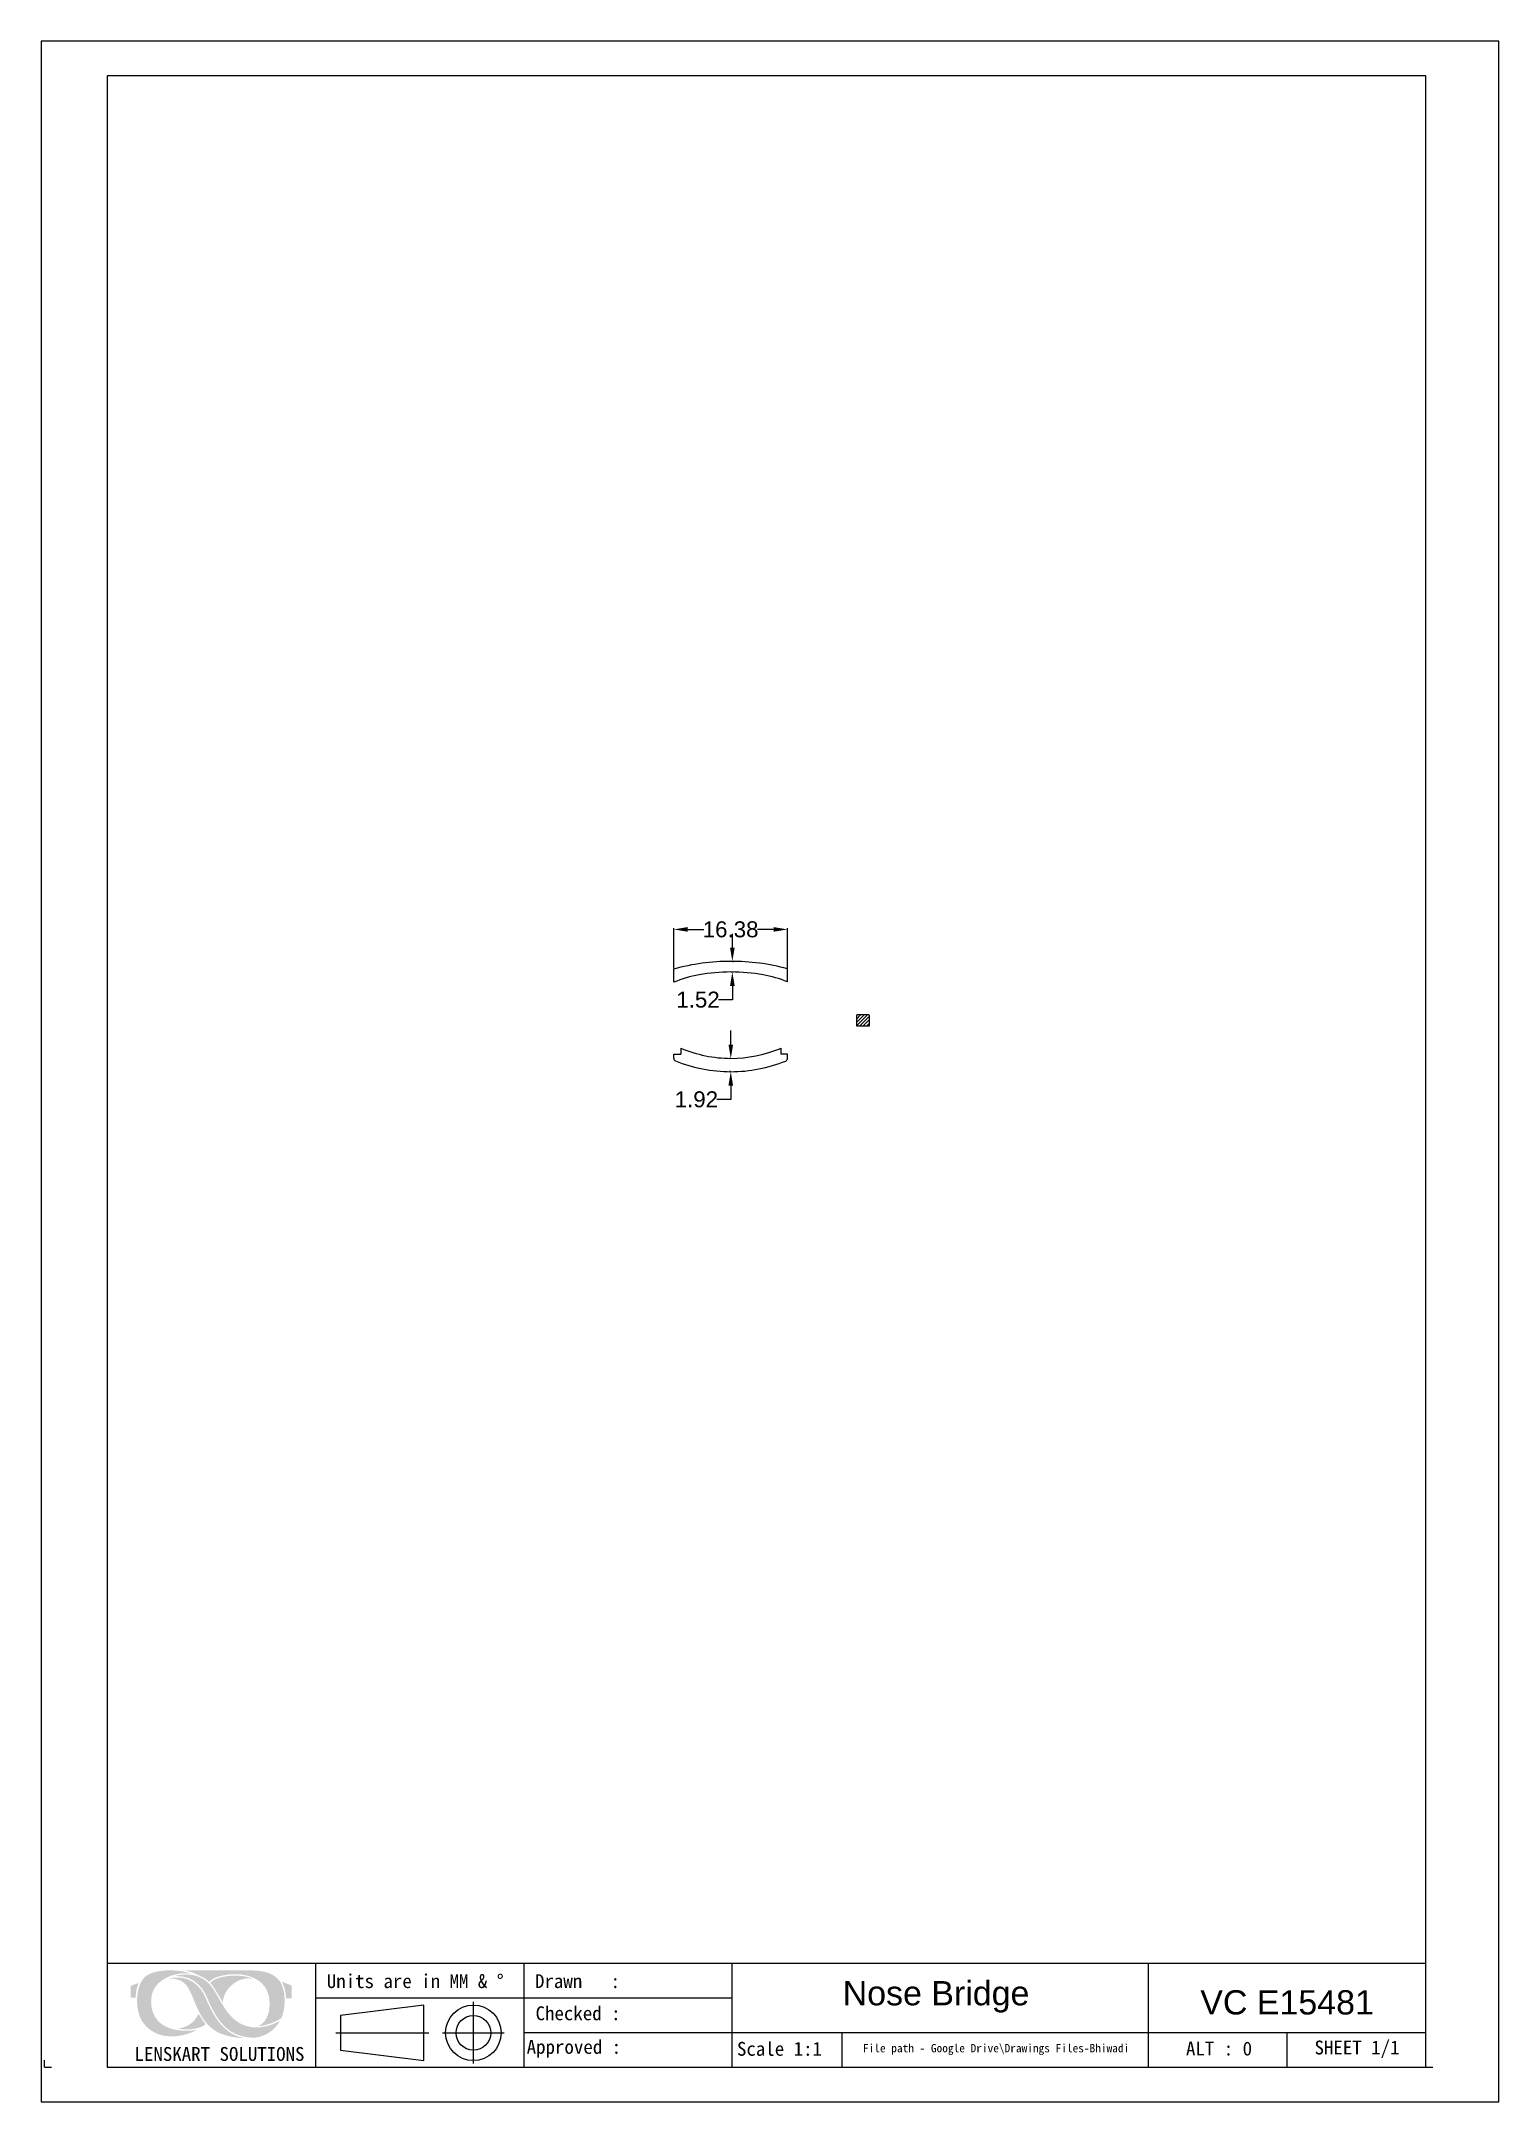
# Model space of a CAD drawing. Header units: millimetres. Extents: x 2033 to 2243, y 1155 to 1452.
import ezdxf

# ---------------------------------------------------------------- set-up
doc = ezdxf.new("R2010")
doc.units = ezdxf.units.MM
doc.layers.add('Hatch', color=6, linetype='Continuous', lineweight=18)
doc.layers.add('绘图层', color=7, linetype='Continuous', lineweight=15)
doc.layers.add('PDF_0', color=7, linetype='Continuous')
doc.layers.add('图框-线条', color=7, linetype='Continuous')
doc.styles.get("Standard").update_dxf_attribs({"font": 'arial.ttf'})
doc.styles.add('宋体', font='SimSun.ttf')
doc.dimstyles.new('Standard$0', dxfattribs={"dimtxt": 2.3, "dimasz": 2, "dimexe": 1, "dimexo": 1, "dimgap": 1, "dimtad": 0, "dimtih": 1, "dimtoh": 1, "dimdec": 1, "dimzin": 0, "dimdsep": 46, "dimtxsty": 'Standard', "dimcen": 0, "dimclrd": 4, "dimclre": 4, "dimclrt": 4, "dimadec": 1, "dimazin": 0, "dimtfac": 1, "dimtdec": 1, "dimtofl": 0, "dimtmove": 0, "dimatfit": 0, "dimfxl": 1, "dimtolj": 1, "dimtzin": 0, "dimarcsym": 0})

# ---------------------------------------------------------------- blocks, each defined once
blk = doc.blocks.new('*D4')
at = {"color": 0, "lineweight": -2, "transparency": 16777216}
for p, q in [((2123.87, 1318.69), (2123.87, 1324.52)), ((2125.87, 1324.34), (2128.2, 1324.34)), ((2138.25, 1324.34), (2135.93, 1324.34)), ((2140.25, 1318.72), (2140.25, 1324.52))]:
    blk.add_line(p, q, dxfattribs=at)
at = {"color": 0, "transparency": 16777216}
for points in [[(2125.87, 1324.68), (2125.87, 1324.01), (2123.87, 1324.34)], [(2138.25, 1324.68), (2138.25, 1324.01), (2140.25, 1324.34)]]:
    blk.add_solid(points, dxfattribs=at)
at = {"layer": 'Defpoints', "color": 0, "transparency": 16777216}
for p in [(2140.25, 1324.34), (2123.87, 1318.62), (2140.25, 1318.66)]:
    blk.add_point(p, dxfattribs=at)
at = {"color": 0, "lineweight": 9, "transparency": 16777216, "insert": (2132.06, 1324.34), "char_height": 2.3, "attachment_point": 5}
blk.add_mtext('\\A1;16.38', dxfattribs=at)
blk = doc.blocks.new('*D5')
at = {"color": 0, "lineweight": -2, "transparency": 16777216}
for p, q in [((2132.31, 1321.73), (2132.31, 1323.73)), ((2132.38, 1319.73), (2132.49, 1319.73)), ((2132.14, 1318.21), (2132.49, 1318.21)), ((2132.31, 1316.21), (2132.31, 1314.21)), ((2132.31, 1314.21), (2130.31, 1314.21))]:
    blk.add_line(p, q, dxfattribs=at)
at = {"color": 0, "transparency": 16777216}
for points in [[(2131.98, 1321.73), (2132.65, 1321.73), (2132.31, 1319.73)], [(2131.98, 1316.21), (2132.65, 1316.21), (2132.31, 1318.21)]]:
    blk.add_solid(points, dxfattribs=at)
at = {"layer": 'Defpoints', "color": 0, "transparency": 16777216}
for p in [(2132.31, 1319.73), (2132.08, 1318.21), (2132.31, 1318.21)]:
    blk.add_point(p, dxfattribs=at)
at = {"color": 0, "lineweight": 9, "transparency": 16777216, "insert": (2127.36, 1314.21), "char_height": 2.3, "attachment_point": 5}
blk.add_mtext('\\A1;1.52', dxfattribs=at)
blk = doc.blocks.new('*D6')
at = {"color": 0, "lineweight": -2, "transparency": 16777216}
for p, q in [((2132.09, 1307.75), (2132.09, 1309.75)), ((2132.04, 1305.75), (2131.91, 1305.75)), ((2132.04, 1303.84), (2131.91, 1303.84)), ((2132.09, 1301.84), (2132.09, 1299.84)), ((2132.09, 1299.84), (2130.09, 1299.84))]:
    blk.add_line(p, q, dxfattribs=at)
at = {"color": 0, "transparency": 16777216}
for points in [[(2131.75, 1307.75), (2132.42, 1307.75), (2132.09, 1305.75)], [(2131.75, 1301.84), (2132.42, 1301.84), (2132.09, 1303.84)]]:
    blk.add_solid(points, dxfattribs=at)
at = {"layer": 'Defpoints', "color": 0, "transparency": 16777216}
for p in [(2132.09, 1303.84), (2132.1, 1305.75), (2132.1, 1303.84)]:
    blk.add_point(p, dxfattribs=at)
at = {"color": 0, "lineweight": 9, "transparency": 16777216, "insert": (2127.13, 1299.84), "char_height": 2.3, "attachment_point": 5}
blk.add_mtext('\\A1;1.92', dxfattribs=at)
blk = doc.blocks.new('hfh')
at = {"layer": '图框-线条', "lineweight": 0, "ltscale": 0.1}
h = blk.add_hatch(color=252, dxfattribs=at)
edge = h.paths.add_edge_path()
edge.add_spline(control_points=[(2045.61, 1172.06), (2045.61, 1172.06), (2045.61, 1170.35), (2045.61, 1170.35), (2045.61, 1170.35), (2045.61, 1170.35), (2046.32, 1170.35), (2046.32, 1170.35), (2046.32, 1170.35), (2046.38, 1170.75), (2046.38, 1171.1), (2046.46, 1171.49), (2046.46, 1171.49), (2046.53, 1171.84), (2046.64, 1172.19), (2046.76, 1172.5), (2046.76, 1172.5), (2046.76, 1172.5), (2045.61, 1172.06), (2045.61, 1172.06)], knot_values=[0, 0, 0, 0, 0.166667, 0.166667, 0.166667, 0.166677, 0.333333, 0.333333, 0.333333, 0.333343, 0.5, 0.5, 0.5, 0.50001, 0.666667, 0.666667, 0.666667, 0.666677, 1, 1, 1, 1], degree=3, periodic=0)
edge = h.paths.add_edge_path()
edge.add_spline(control_points=[(2068.01, 1170.27), (2068.01, 1170.27), (2068.82, 1170.26), (2068.82, 1170.26), (2068.82, 1170.26), (2068.82, 1170.26), (2068.82, 1172.12), (2068.82, 1172.12), (2068.82, 1172.12), (2068.82, 1172.12), (2067.41, 1172.68), (2067.41, 1172.68), (2067.41, 1172.68), (2067.56, 1172.32), (2067.72, 1172.06), (2067.83, 1171.61), (2067.83, 1171.61), (2067.94, 1171.16), (2067.97, 1170.76), (2068.01, 1170.27)], knot_values=[0, 0, 0, 0, 0.166667, 0.166667, 0.166667, 0.166677, 0.333333, 0.333333, 0.333333, 0.333343, 0.5, 0.5, 0.5, 0.50001, 0.666667, 0.666667, 0.666667, 0.666677, 1, 1, 1, 1], degree=3, periodic=0)
edge = h.paths.add_edge_path(flags=17)
edge.add_spline(control_points=[(2052.53, 1165.93), (2052.66, 1165.82), (2053.49, 1165.8), (2053.63, 1165.8), (2053.63, 1165.8), (2054.51, 1165.77), (2055.83, 1165.99), (2056.41, 1166.54), (2056.41, 1166.54), (2056.35, 1166.62), (2056.32, 1166.66), (2056.27, 1166.73), (2056.27, 1166.73), (2056.27, 1166.73), (2055.4, 1168.01), (2055.4, 1168.01), (2055.4, 1168.01), (2055.19, 1167.75), (2055.09, 1167.26), (2054.29, 1166.64), (2054.29, 1166.64), (2053.82, 1166.28), (2053.26, 1166.03), (2052.53, 1165.93)], knot_values=[0, 0, 0, 0, 0.142857, 0.142857, 0.142857, 0.142867, 0.285714, 0.285714, 0.285714, 0.285724, 0.428571, 0.428571, 0.428571, 0.428581, 0.571429, 0.571429, 0.571429, 0.571439, 0.714286, 0.714286, 0.714286, 0.714296, 1, 1, 1, 1], degree=3, periodic=0)
edge = h.paths.add_edge_path(flags=17)
edge.add_spline(control_points=[(2057.08, 1172.5), (2057.13, 1172.42), (2057.14, 1172.43), (2057.2, 1172.36), (2057.2, 1172.36), (2057.85, 1171.62), (2058.78, 1169.83), (2058.9, 1169.7), (2058.9, 1169.7), (2058.96, 1171.2), (2060.21, 1172.51), (2061.45, 1172.94), (2061.45, 1172.94), (2062.1, 1173.17), (2062.45, 1173.17), (2063.17, 1173.11), (2063.17, 1173.11), (2062.93, 1173.3), (2061.92, 1173.46), (2061.67, 1173.49), (2061.67, 1173.49), (2060.46, 1173.63), (2058.7, 1173.52), (2057.62, 1172.91), (2057.62, 1172.91), (2057.45, 1172.82), (2057.14, 1172.62), (2057.08, 1172.5)], knot_values=[0, 0, 0, 0, 0.125, 0.125, 0.125, 0.12501, 0.25, 0.25, 0.25, 0.25001, 0.375, 0.375, 0.375, 0.37501, 0.5, 0.5, 0.5, 0.50001, 0.625, 0.625, 0.625, 0.62501, 0.75, 0.75, 0.75, 0.75001, 1, 1, 1, 1], degree=3, periodic=0)
edge = h.paths.add_edge_path()
edge.add_spline(control_points=[(2056.5, 1170.15), (2056.09, 1171.07), (2055.97, 1171.32), (2055.33, 1172.01), (2055.33, 1172.01), (2054.45, 1172.95), (2053.11, 1173.42), (2051.78, 1173.24), (2051.78, 1173.24), (2051.69, 1173.23), (2051.62, 1173.22), (2051.53, 1173.2), (2051.53, 1173.2), (2051.53, 1173.2), (2051.3, 1173.13), (2051.3, 1173.13), (2051.3, 1173.13), (2052.07, 1173.1), (2052.66, 1172.98), (2053.17, 1172.6), (2053.17, 1172.6), (2053.68, 1172.22), (2053.87, 1171.91), (2054.2, 1171.25), (2054.2, 1171.25), (2054.73, 1170.17), (2055.08, 1168.96), (2055.68, 1167.96), (2055.68, 1167.96), (2056.31, 1166.89), (2056.92, 1166.11), (2057.98, 1165.49), (2057.98, 1165.49), (2058.84, 1164.99), (2060.63, 1164.52), (2061.82, 1164.57), (2061.82, 1164.57), (2061.68, 1164.63), (2061.5, 1164.66), (2061.34, 1164.71), (2061.34, 1164.71), (2059.13, 1165.38), (2057.85, 1167.26), (2056.88, 1169.32), (2056.88, 1169.32), (2056.75, 1169.59), (2056.62, 1169.87), (2056.5, 1170.15)], knot_values=[0, 0, 0, 0, 0.076923, 0.076923, 0.076923, 0.076933, 0.153846, 0.153846, 0.153846, 0.153856, 0.230769, 0.230769, 0.230769, 0.230779, 0.307692, 0.307692, 0.307692, 0.307702, 0.384615, 0.384615, 0.384615, 0.384625, 0.461538, 0.461538, 0.461538, 0.461548, 0.538462, 0.538462, 0.538462, 0.538472, 0.615385, 0.615385, 0.615385, 0.615395, 0.692308, 0.692308, 0.692308, 0.692318, 0.769231, 0.769231, 0.769231, 0.769241, 0.846154, 0.846154, 0.846154, 0.846164, 1, 1, 1, 1], degree=3, periodic=0)
edge = h.paths.add_edge_path()
edge.add_spline(control_points=[(2067.12, 1167), (2067.09, 1167), (2066.27, 1166.61), (2066.1, 1166.55), (2066.1, 1166.55), (2065.75, 1166.41), (2065.33, 1166.28), (2064.94, 1166.21), (2064.94, 1166.21), (2063.97, 1166.02), (2063.25, 1166.02), (2062.32, 1166.29), (2062.32, 1166.29), (2060.73, 1166.75), (2059.81, 1167.86), (2059.07, 1169.02), (2059.07, 1169.02), (2057.74, 1171.08), (2057.21, 1173.07), (2054.66, 1173.61), (2054.66, 1173.61), (2054.23, 1173.7), (2053.72, 1173.74), (2053.26, 1173.7), (2053.26, 1173.7), (2052.96, 1173.68), (2052.24, 1173.61), (2052.02, 1173.48), (2052.02, 1173.48), (2053.14, 1173.5), (2054.02, 1173.28), (2054.82, 1172.71), (2054.82, 1172.71), (2056.47, 1171.53), (2056.52, 1170.29), (2057.39, 1168.74), (2057.39, 1168.74), (2057.8, 1168), (2058.1, 1167.43), (2058.67, 1166.76), (2058.67, 1166.76), (2059.86, 1165.37), (2061.12, 1164.75), (2063.06, 1164.61), (2063.06, 1164.61), (2064, 1164.54), (2064.94, 1164.95), (2065.56, 1165.34), (2065.56, 1165.34), (2065.99, 1165.61), (2066.33, 1165.95), (2066.65, 1166.32), (2066.65, 1166.32), (2066.81, 1166.51), (2066.99, 1166.79), (2067.12, 1167)], knot_values=[0, 0, 0, 0, 0.066667, 0.066667, 0.066667, 0.066677, 0.133333, 0.133333, 0.133333, 0.133343, 0.2, 0.2, 0.2, 0.20001, 0.266667, 0.266667, 0.266667, 0.266677, 0.333333, 0.333333, 0.333333, 0.333343, 0.4, 0.4, 0.4, 0.40001, 0.466667, 0.466667, 0.466667, 0.466677, 0.533333, 0.533333, 0.533333, 0.533343, 0.6, 0.6, 0.6, 0.60001, 0.666667, 0.666667, 0.666667, 0.666677, 0.733333, 0.733333, 0.733333, 0.733343, 0.8, 0.8, 0.8, 0.80001, 0.866667, 0.866667, 0.866667, 0.866677, 1, 1, 1, 1], degree=3, periodic=0)
edge = h.paths.add_edge_path()
edge.add_spline(control_points=[(2056.93, 1172.66), (2057.49, 1173.1), (2057.65, 1173.24), (2058.47, 1173.47), (2058.47, 1173.47), (2060.34, 1173.99), (2062.75, 1173.85), (2064.22, 1172.7), (2064.22, 1172.7), (2065.02, 1172.07), (2065.68, 1170.97), (2065.64, 1169.42), (2065.64, 1169.42), (2065.61, 1168.27), (2065.33, 1167.17), (2064.42, 1166.51), (2064.42, 1166.51), (2064.36, 1166.47), (2064.12, 1166.31), (2064.06, 1166.29), (2064.06, 1166.29), (2064.95, 1166.24), (2066.34, 1166.84), (2067.08, 1167.26), (2067.08, 1167.26), (2067.36, 1167.41), (2067.33, 1167.39), (2067.45, 1167.71), (2067.45, 1167.71), (2067.91, 1168.97), (2067.93, 1170.72), (2067.5, 1171.95), (2067.5, 1171.95), (2067.31, 1172.51), (2067.09, 1172.81), (2066.72, 1173.18), (2066.72, 1173.18), (2065.96, 1173.94), (2064.45, 1174.29), (2063.36, 1174.29), (2063.36, 1174.29), (2060.14, 1174.29), (2056.83, 1174.33), (2053.62, 1174.29), (2053.62, 1174.29), (2053.86, 1174.19), (2054.27, 1174.09), (2054.54, 1173.99), (2054.54, 1173.99), (2054.81, 1173.9), (2055.99, 1173.34), (2056.22, 1173.2), (2056.22, 1173.2), (2056.55, 1173.01), (2056.87, 1172.7), (2056.93, 1172.66)], knot_values=[0, 0, 0, 0, 0.066667, 0.066667, 0.066667, 0.066677, 0.133333, 0.133333, 0.133333, 0.133343, 0.2, 0.2, 0.2, 0.20001, 0.266667, 0.266667, 0.266667, 0.266677, 0.333333, 0.333333, 0.333333, 0.333343, 0.4, 0.4, 0.4, 0.40001, 0.466667, 0.466667, 0.466667, 0.466677, 0.533333, 0.533333, 0.533333, 0.533343, 0.6, 0.6, 0.6, 0.60001, 0.666667, 0.666667, 0.666667, 0.666677, 0.733333, 0.733333, 0.733333, 0.733343, 0.8, 0.8, 0.8, 0.80001, 0.866667, 0.866667, 0.866667, 0.866677, 1, 1, 1, 1], degree=3, periodic=0)
edge = h.paths.add_edge_path()
edge.add_spline(control_points=[(2055.14, 1165.71), (2055.01, 1165.72), (2054.74, 1165.66), (2054.58, 1165.64), (2054.58, 1165.64), (2052.01, 1165.4), (2048.97, 1166.08), (2048.61, 1169.22), (2048.61, 1169.22), (2048.43, 1170.69), (2048.89, 1172.02), (2050.07, 1172.82), (2050.07, 1172.82), (2051.24, 1173.63), (2052.42, 1173.94), (2054.15, 1173.9), (2054.15, 1173.9), (2054.15, 1173.9), (2053.45, 1174.09), (2053.45, 1174.09), (2053.45, 1174.09), (2051.92, 1174.42), (2049.64, 1174.43), (2048.29, 1173.76), (2048.29, 1173.76), (2047.52, 1173.38), (2047.1, 1172.81), (2046.81, 1171.86), (2046.81, 1171.86), (2046.31, 1170.24), (2046.45, 1167.74), (2047.67, 1166.46), (2047.67, 1166.46), (2047.83, 1166.3), (2047.9, 1166.18), (2048.09, 1166.04), (2048.09, 1166.04), (2048.28, 1165.88), (2048.31, 1165.83), (2048.55, 1165.66), (2048.55, 1165.66), (2050.13, 1164.55), (2052.18, 1164.61), (2053.98, 1165.21), (2053.98, 1165.21), (2054.19, 1165.28), (2054.4, 1165.36), (2054.59, 1165.45), (2054.59, 1165.45), (2054.71, 1165.5), (2055.08, 1165.69), (2055.14, 1165.71)], knot_values=[0, 0, 0, 0, 0.071429, 0.071429, 0.071429, 0.071439, 0.142857, 0.142857, 0.142857, 0.142867, 0.214286, 0.214286, 0.214286, 0.214296, 0.285714, 0.285714, 0.285714, 0.285724, 0.357143, 0.357143, 0.357143, 0.357153, 0.428571, 0.428571, 0.428571, 0.428581, 0.5, 0.5, 0.5, 0.50001, 0.571429, 0.571429, 0.571429, 0.571439, 0.642857, 0.642857, 0.642857, 0.642867, 0.714286, 0.714286, 0.714286, 0.714296, 0.785714, 0.785714, 0.785714, 0.785724, 0.857143, 0.857143, 0.857143, 0.857153, 1, 1, 1, 1], degree=3, periodic=0)
for p, q in [((2042.25, 1175.36), (2232.25, 1175.36)), ((2072.25, 1175.36), (2072.25, 1160.36)), ((2102.25, 1175.36), (2102.25, 1160.36)), ((2132.25, 1175.36), (2132.25, 1160.36)), ((2192.25, 1160.36), (2192.25, 1175.36)), ((2072.25, 1170.36), (2132.25, 1170.36)), ((2095, 1160.86), (2095, 1169.75)), ((2075.19, 1165.3), (2088.58, 1165.3)), ((2090.56, 1165.3), (2099.44, 1165.3)), ((2102.25, 1165.36), (2232.25, 1165.36)), ((2148.09, 1165.35), (2148.09, 1160.35)), ((2212.25, 1160.36), (2212.25, 1165.36)), ((2033.22, 1160.36), (2033.22, 1161.36)), ((2033.22, 1160.36), (2034.22, 1160.36)), ((2042.25, 1160.36), (2233.22, 1160.36))]:
    blk.add_line(p, q)
for points in [[(2032.74, 1155.36), (2242.74, 1155.36), (2242.74, 1452.36), (2032.74, 1452.36)], [(2075.85, 1162.8), (2087.85, 1161.3), (2087.85, 1169.3), (2075.85, 1167.8)]]:
    blk.add_lwpolyline(points, close=True)
blk.add_lwpolyline([(2232.25, 1160.36), (2232.25, 1447.36), (2042.25, 1447.36), (2042.25, 1160.36)])
for radius in [4, 2.5]:
    blk.add_circle((2095, 1165.3), radius)
at = {"insert": (2161.66, 1170.49), "char_height": 3.5, "width": 34.3483, "attachment_point": 5}
blk.add_mtext('Nose Bridge', dxfattribs=at)
at = {"layer": '绘图层', "color": 7, "linetype": 'ByBlock', "lineweight": 9, "attachment_point": 5, "style": '宋体'}
for s, insert, char_height, width in [('\\pxql;{\\fNSimSun|b0|i0|c0|p49;Units are in MM & %%D}', (2089.15, 1172.74), 2, 30.5443), ('\\pxql;{\\fNSimSun|b0|i0|c0|p49;Drawn   : }', (2119.15, 1172.74), 2, 30.5443), ('\\pxql;{\\fNSimSun|b0|i0|c0|p49;Checked : }', (2115.41, 1168.1), 2, 22.9015), ('\\pxql;{\\fNSimSun|b0|i0|c0|p49;Approved :}', (2114.13, 1162.99), 2, 22.9015), ('{\\fNSimSun|b0|i0|c0|p49;SHEET 1/1}', (2222.31, 1162.94), 2, 17.2791), ('{\\fSimSun|b0|i0|c134|p2;LENSKART SOLUTIONS}', (2058.42, 1162.24), 2, 58.9745), ('\\pxql;{\\fNSimSun|b0|i0|c0|p49;Scale 1:1}', (2144.43, 1162.98), 2, 22.9015), ('\\pxql;{\\fNSimSun|b0|i0|c0|p49;File path - Google Drive\\\\Drawings Files-Bhiwadi}', (2196.07, 1162.9), 1.2, 89.89), ('{\\fNSimSun|b0|i0|c0|p49;ALT : 0}', (2202.43, 1163.02), 2, 17.2791)]:
    blk.add_mtext(s, dxfattribs=dict(at, insert=insert, char_height=char_height, width=width))

msp = doc.modelspace()

# ---------------------------------------------------------------- hatches: boundary and pattern name
at = {"layer": 'Hatch', "ltscale": 0.05}
h = msp.add_hatch(dxfattribs=at)
h.set_pattern_fill('ANSI31', color=256, scale=0.111)
h.set_pattern_definition([(45, (1948.29394, 1215.20733), (-0.2492021, 0.2492021), [])])
h.paths.add_polyline_path([(2150.278, 1312.034, 0.4142136), (2150.178, 1311.934), (2150.178, 1310.534, 0.4142136), (2150.278, 1310.434), (2151.978, 1310.434, 0.4142136), (2152.078, 1310.534), (2152.078, 1311.934, 0.4142136), (2151.978, 1312.034)])

# ---------------------------------------------------------------- linework, layer by layer
at = {"ltscale": 1000}
for p, q in [((2123.869, 1316.72), (2123.869, 1318.625)), ((2140.252, 1316.776), (2140.252, 1318.662)), ((2123.869, 1306.069), (2123.869, 1306.364))]:
    msp.add_line(p, q, dxfattribs=at)
for p, q in [((2150.178, 1311.934), (2150.178, 1310.534)), ((2151.978, 1312.034), (2150.278, 1312.034)), ((2150.278, 1310.434), (2151.978, 1310.434)), ((2152.078, 1310.534), (2152.078, 1311.934)), ((2124.9, 1307.21), (2124.9, 1306.364)), ((2139.297, 1307.204), (2139.297, 1306.364)), ((2123.869, 1305.773), (2123.869, 1306.364)), ((2123.869, 1306.364), (2124.9, 1306.364)), ((2140.252, 1306.364), (2139.297, 1306.364)), ((2140.252, 1305.747), (2140.252, 1306.364))]:
    msp.add_line(p, q)
msp.add_lwpolyline([(2131.588, 1319.73), (2131.588, 1319.73)])
for points in [[(2132.116, 1318.206, 0.044501), (2127.524, 1317.804, 0.0550391), (2123.869, 1316.72)], [(2140.252, 1316.776, 0.0529203), (2136.733, 1317.804, 0.0447302), (2132.116, 1318.206)]]:
    msp.add_lwpolyline(points, format="xyb")
for centre, radius, start, end in [((2131.938, 1289.731), 30, 89.70352, 105.60194), ((2132.314, 1289.708), 30.023, 74.66954, 90.42283), ((2150.278, 1311.934), 0.1, 90, 180), ((2150.278, 1310.534), 0.1, 180, 270), ((2151.978, 1311.934), 0.1, 0, 90), ((2151.978, 1310.534), 0.1, 270, 0), ((2132.241, 1324.975), 19.222, 247.54964, 269.57708), ((2131.956, 1324.975), 19.222, 270.42292, 291.93975), ((2124.269, 1305.773), 0.4, 180, 247.79453), ((2132.092, 1324.938), 21.1, 247.79453, 270), ((2132.092, 1324.938), 21.1, 270, 292.01576), ((2139.852, 1305.747), 0.4, 292.01576, 0)]:
    msp.add_arc(centre, radius, start, end)
at = {"layer": 'PDF_0', "lineweight": 0}
msp.add_arc((2140.261, 1304.359), 3.003, 108.72298, 111.95031, dxfattribs=at)

# ---------------------------------------------------------------- block references
msp.add_blockref('hfh', (0, 0))

# ---------------------------------------------------------------- texts
at = {"insert": (2212.234, 1169.673), "char_height": 3.5, "width": 34.34827, "attachment_point": 5}
msp.add_mtext('VC E15481', dxfattribs=at)

# ---------------------------------------------------------------- dimensions: what is measured, and where the dimension line sits
at = {"color": 3, "lineweight": 9}
dim = msp.add_linear_dim(base=(2140.252, 1324.343), p1=(2123.869, 1318.625), p2=(2140.252, 1318.662), dimstyle='Standard$0', override={"dimexe": 0.18, "dimexo": 0.0625, "dimgap": 0.09, "dimdec": 2, "dimcen": 0.09, "dimclrd": 0, "dimclre": 0, "dimclrt": 0, "dimtdec": 2, "dimatfit": 3, "dimfxl": 1.25}, dxfattribs=at)
dim.commit()
dim.dimension.update_dxf_attribs({"geometry": '*D4', "text_midpoint": (2132.06, 1324.343)})
for base, p1, p2, picture, middle in [((2132.3143, 1318.2063), (2132.3143, 1319.7306), (2132.0759, 1318.2063), '*D5', (2127.3571, 1314.2063)), ((2132.0873, 1303.838), (2132.0987, 1305.7533), (2132.0993, 1303.838), '*D6', (2127.1302, 1299.838))]:
    dim = msp.add_linear_dim(base=base, p1=p1, p2=p2, angle=90, dimstyle='Standard$0', override={"dimexe": 0.18, "dimexo": 0.0625, "dimgap": 0.09, "dimdec": 2, "dimcen": 0.09, "dimclrd": 0, "dimclre": 0, "dimclrt": 0, "dimtdec": 2, "dimatfit": 3, "dimfxl": 1.25}, dxfattribs=at)
    dim.commit()
    dim.dimension.update_dxf_attribs({"geometry": picture, "text_midpoint": middle})

doc.saveas('drawing.dxf')
